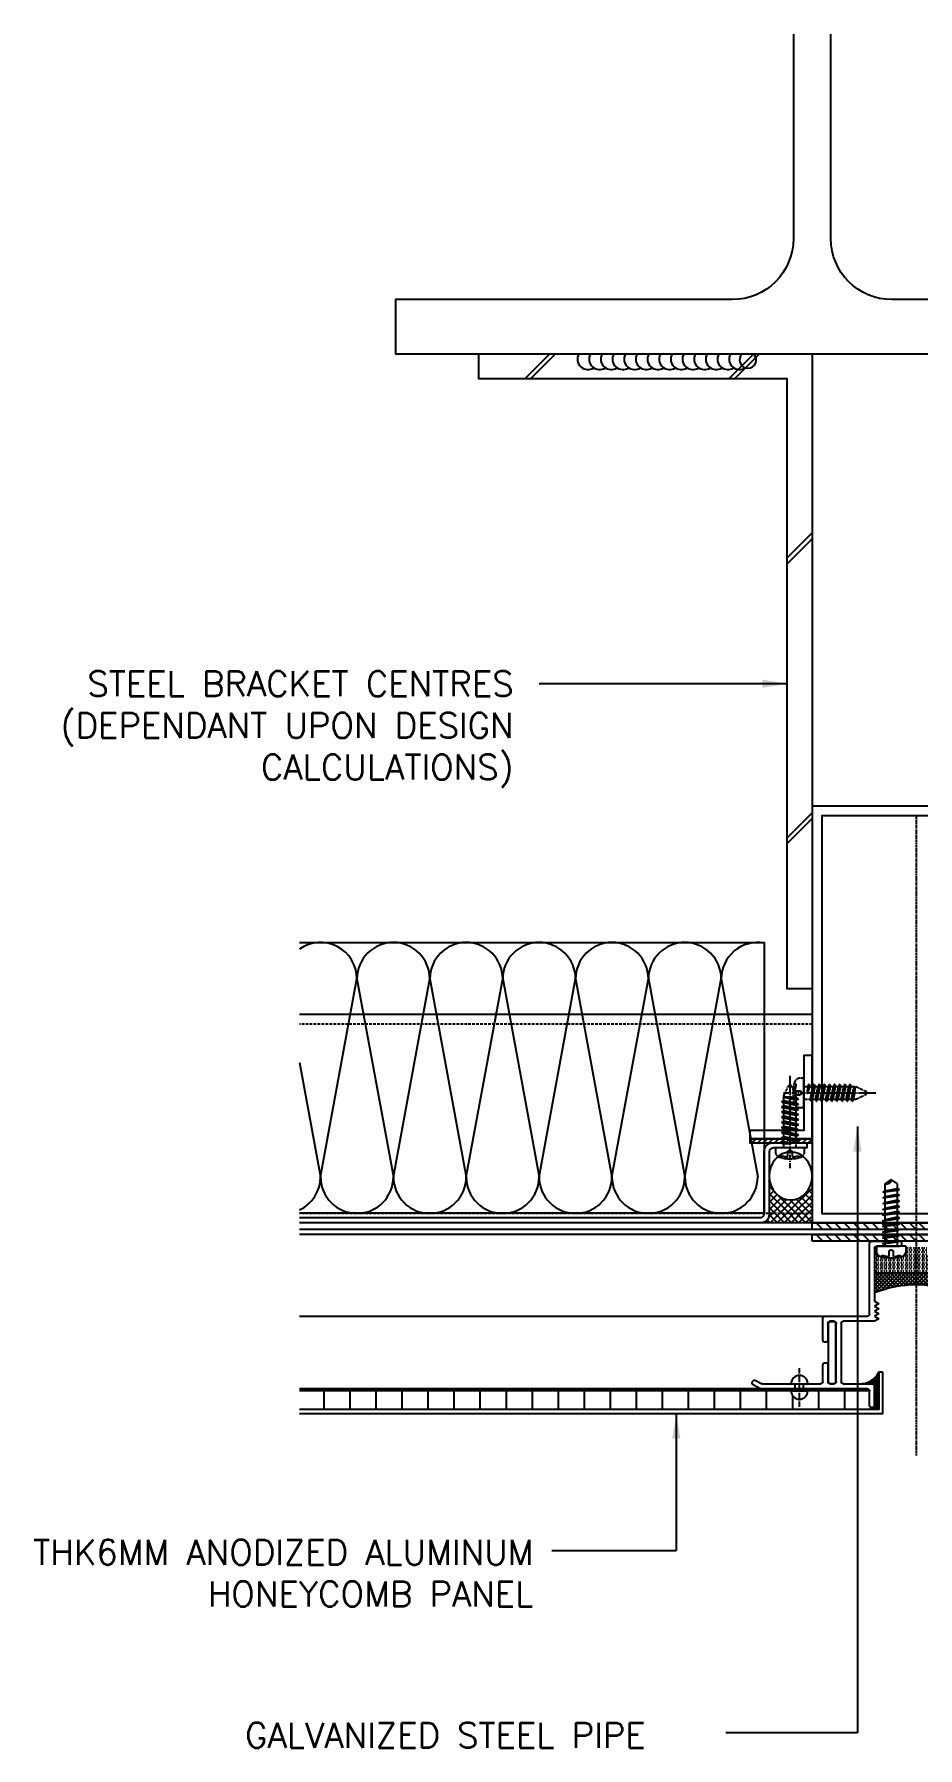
# Model space of a CAD drawing. Header units: millimetres. Extents: x 2352 to 12473, y 635 to 7997.
# Drawn here: x 4647 to 4859.1, y 1293.3 to 1704.5 of the extents above; entities that cross this region are included whole.
import ezdxf

# ---------------------------------------------------------------- set-up
doc = ezdxf.new("R2010")
doc.units = ezdxf.units.MM
for name, pattern in [('CENTER', [2, 1.25, -0.25, 0.25, -0.25]), ('CENTER2', [1.125, 0.75, -0.125, 0.125, -0.125]), ('HIDDEN', [9.524999999999999, 6.35, -3.175])]:
    doc.linetypes.add(name, pattern=pattern)
for name, color, linetype in [('1P', 9, 'CENTER'), ('5', 5, 'Continuous'), ('8', 8, 'Continuous'), ('BITS', 9, 'Continuous'), ('Bolt', 1, 'Continuous'), ('CEN1', 1, 'CENTER2'), ('Dims', 1, 'Continuous'), ('HAT', 5, 'Continuous'), ('INSU', 40, 'Continuous'), ('insulation', 1, 'Continuous'), ('M_STL-1', 2, 'Continuous'), ('PART', 7, 'Continuous'), ('PE', 9, 'Continuous'), ('steel', 4, 'Continuous'), ('STN', 7, 'Continuous'), ('TEXT', 4, 'Continuous'), ('WALL', 3, 'Continuous'), ('weld', 1, 'Continuous')]:
    doc.layers.add(name, color=color, linetype=linetype)
doc.styles.get("Standard").update_dxf_attribs({"font": 'arial.ttf'})
doc.styles.add('style1', font='simplex.shx')
doc.dimstyles.new('Telling', dxfattribs={"dimscale": 2, "dimtxt": 3, "dimasz": 3, "dimexe": 1, "dimexo": 3, "dimgap": 1, "dimtad": 1, "dimdec": 1, "dimrnd": 1, "dimdsep": 46, "dimtxsty": 'Standard', "dimcen": 3, "dimclrd": 1, "dimclre": 1, "dimclrt": 2, "dimadec": 0, "dimazin": 0, "dimtfac": 1, "dimtdec": 1, "dimtofl": 0, "dimtmove": 0, "dimatfit": 0, "dimfxl": 1, "dimtolj": 1, "dimtzin": 0, "dimlwe": -1, "dimarcsym": 0})

# ---------------------------------------------------------------- blocks, each defined once
blk = doc.blocks.new('al mold')
at = {"color": 4}
for p, q in [((-4.09999999995974, 37.41010205150217), (-4.100000000005821, 33.9000000000291)), ((-3.399999999935299, 37.91010205147899), (-3.599999999950351, 37.91010205150371)), ((-2.900000000008731, 32.70000000001746), (-2.899999999948099, 37.41010205150217)), ((-30.43756443470484, 33.33301270195449), (-32.01506350947628, 32.42224318649411)), ((-4.600000000005821, 33.4000000000291), (-30.18756443470484, 33.40000000006336)), ((-31.41506350944136, 31.38301270194957), (-30.11602540378517, 32.13301270194285)), ((-29.86602540378517, 32.20000000005172), (-15.80000000000291, 32.20000000001746)), ((-15.30000000000291, 31.70000000001746), (-15.30000000000291, 27.6930000000291)), ((-14.10000000003492, 27.6930000000291), (-14.10000000002037, 31.70000000001746)), ((-13.60000000000582, 32.20000000001746), (-12.60000000000582, 32.19999999998836)), ((-12.10000000002037, 31.69999999998836), (-12.10000000000582, 17.69999999998254)), ((-10.90000000000873, 17.70000000001164), (-10.89999999999418, 31.70000000001746)), ((-10.39999999999418, 32.20000000001746), (-3.400000000008731, 32.20000000001746)), ((-15.30000000000291, 21.713), (-15.30000000000291, 16.5)), ((-14.10000000000582, 17.69999999998254), (-14.10000000000582, 21.713)), ((-12.60000000000582, 17.19999999998254), (-13.60000000000582, 17.19999999998254)), ((-2.900000000008731, 17.20000000001164), (-10.40000000000873, 17.20000000001164)), ((-1.860769515449647, 16.60000000006403), (-2.900000000008731, 17.20000000001164)), ((-2.900000000008731, 16.00000000011642), (-1.860769515449647, 16.60000000006403)), ((-14.80000000000291, 16), (-4.600000000005821, 16)), ((-4.100000000005821, 15.5), (-4.100000000005821, -1.5)), ((-1.860769515435095, 15.4000000001688), (-2.900000000008731, 16.00000000011642)), ((-2.900000000008731, 14.80000000022119), (-1.860769515435095, 15.4000000001688)), ((-1.860769515449647, 14.20000000027358), (-2.900000000008731, 14.80000000022119)), ((-2.900000000023283, 13.60000000032596), (-1.860769515449647, 14.20000000027358)), ((-1.860769515464199, 13.00000000037835), (-2.900000000023283, 13.60000000032596)), ((-2.900000000023017, 12.40000000043929), (-1.860769515464199, 13.00000000037835)), ((-2.900000000008731, -0.2999999999883585), (-2.900000000023016, 12.40000000043929)), ((-3.600000000005821, -2), (3.100000000005821, -1.999999999984491)), ((3.100000000005821, -0.7999999999728498), (-2.400000000008731, -0.7999999999883585))]:
    blk.add_line(p, q, dxfattribs=at)
for centre, radius, start, end in [((-3.599999999950356, 37.41010205149432), 0.5000000000093863, 89.99999999999945, 179.9999999991003), ((-3.399999999935315, 37.41010205149177), 0.499999999987216, 1.1920210057681e-09, 89.99999999999818), ((-30.18756443470334, 32.90000000006484), 0.4999999999985221, 90.00000000017099, 120.0000000002952), ((-4.600000000004521, 33.9000000000278), 0.4999999999987006, 269.9999999998511, 1.490026257175901e-10), ((-31.76506350947568, 31.98923048461069), 0.499999999992674, 120.0000000005641, 221.5369590342037), ((-31.66506350944503, 31.81602540386355), 0.5000000000206761, 198.4630409680796, 299.9999999991176), ((-29.86602540378341, 31.7000000000522), 0.4999999999995173, 90.00000000020151, 120.0000000002646), ((-15.80000000000291, 31.70000000001746), 0.5, 0, 90), ((-13.60000000001835, 31.70000000001544), 0.5000000000020215, 89.9999999985641, 179.9999999997688), ((-12.60000000002075, 31.69999999998798), 0.5000000000003766, 4.315376591806435e-11, 89.99999999828913), ((-10.3999999999938, 31.70000000001708), 0.5000000000003801, 90.00000000004356, 179.9999999999568), ((-3.400000000008731, 32.70000000001746), 0.5, 270, 0), ((-14.79999999999523, 27.69300000002655), 0.5000000000076756, 179.9999999997073, 281.5369590290152), ((-14.60000000004933, 27.69300000003182), 0.500000000014406, 258.4630409702273, 359.9999999996886), ((-14.80000000001519, 21.71300000000086), 0.4999999999877215, 78.46304096648247, 180.0000000000985), ((-14.59999999999865, 21.71299999999758), 0.4999999999928271, 2.776497014770223e-10, 101.5369590345029), ((-14.80000000000291, 16.5), 0.5, 180, 270), ((-13.60000000000582, 17.69999999998254), 0.5, 180, 270), ((-12.60000000000544, 17.69999999998216), 0.4999999999996216, 269.9999999999566, 4.356087691735729e-11), ((-10.40000000000911, 17.70000000001126), 0.4999999999996199, 179.9999999999564, 270.0000000000433), ((-4.600000000005821, 15.5), 0.5, 0, 90), ((-3.600000000005821, -1.5), 0.5, 180, 270), ((-2.400000000008397, -0.2999999999880245), 0.500000000000334, 180.0000000000383, 269.9999999999617), ((3.100000000006552, -1.299999999974983), 0.5000000000021332, 348.4630409668031, 90.00000000008382), ((3.100000000006402, -1.499999999982236), 0.5000000000022559, 269.9999999999334, 11.53695903317965)]:
    blk.add_arc(centre, radius, start, end, dxfattribs=at)
blk = doc.blocks.new('A$C59F37337')
at = {"layer": '1P', "color": 1, "linetype": 'HIDDEN'}
blk.add_lwpolyline([(0.338621287521164, 0.9658895794630098), (0.5312915162230638, 1.19477642089555), (0.6198928884423367, 1.450536707102628), (0.6295817930677003, 1.7206970170148), (0.5855146189442166, 1.992783929620828), (0.5128477549169475, 2.254324023851268), (0.4367375899037143, 2.492843878665781), (0.3823405126913713, 2.695870073009473), (0.3748129121249804, 2.850929185842006), (0.432804375393971, 2.949783097435329), (0.5489372825559258, 3.001134893266908), (0.7093272118818277, 3.017922960170154), (0.900089741759075, 3.013085684949374), (1.107340450473203, 2.999561454423429), (1.317194916324297, 2.990288655396625), (1.515768717670653, 2.998205674702376), (1.689177432812357, 3.036250899115885), (1.825850710361919, 3.113411876350483), (1.92347448003602, 3.222872797551872), (1.982048741863764, 3.353867014731122), (2.001573495786943, 3.495627879884751), (1.982048741863764, 3.637388745038379), (1.92347448003602, 3.768382962203077), (1.825850710361919, 3.877843883389914), (1.689177432812357, 3.955004860624513), (1.515768717656101, 3.993050085052573), (1.317194916295193, 4.000967104343772), (1.107340450444099, 3.991694305302417), (0.9000897417299711, 3.97817007476192), (0.7093272118818277, 3.97333279954114), (0.5489372825413739, 3.990120866429834), (0.432804375393971, 4.041472662275964), (0.3748129121249804, 4.140326573854736), (0.3823405135062785, 4.295385687443968), (0.4367375967722182, 4.498411887040902), (0.5128477782000118, 4.736931756087188), (0.5855146741250792, 4.998471878009923), (0.6295819008682884, 5.270558836265309), (0.6198930747068516, 5.540719214294995), (0.5312918119907408, 5.796479595540632), (0.3386217290262721, 6.025366563429316)], dxfattribs=at)
at = {"layer": 'Bolt', "color": 1}
for p, q in [((2.866485618376828, 6.991258342262199), (1.603241132894254, 6.991258342262199)), ((2.866485618376828, 6.991258342145784), (2.866485618376828, 5.46192001490931)), ((2.866485618376828, 1.529335744889295), (2.866485618376828, 5.46192001490931)), ((2.874878151373196, 4.97548958459015), (17.88161741852127, 4.97548958464813)), ((3.464444549543259, 1.512687651825445), (4.128492074167298, 5.470175575035)), ((4.845133342161716, 1.512687651825445), (5.509180866785755, 5.470175575035)), ((6.225822134838381, 1.512687651825445), (6.88986965946242, 5.470175575035)), ((7.606510927515046, 1.512687651825445), (8.270558452080877, 5.470175575035)), ((8.987199720133503, 1.512687651825445), (9.651247244757542, 5.470175575035)), ((10.36788851281017, 1.512687651825445), (11.03193603743421, 5.470175575035)), ((11.73531724753411, 1.521381776699172), (12.39936477215815, 5.478869699908728)), ((13.10274598225806, 1.5300759015729), (13.7667935068821, 5.487563824782455)), ((14.470174716982, 1.538770026446628), (15.13422224160604, 5.496257949656183)), ((15.83760345170595, 1.547464151320355), (16.50165097632998, 5.504952074529911)), ((17.88161741852127, 4.97548958464813), (18.86648561837683, 3.495627879899075)), ((17.87886517818151, 2.007373642328275), (2.866485618435036, 2.00737364215388)), ((2.866485618376828, -2.582492697911221e-06), (2.866485618376828, 1.529335744743776)), ((18.86648561837683, 3.495627879899075), (17.87886517818151, 2.007373642328275)), ((2.866485618376828, -2.582347178758937e-06), (1.603241132894254, -2.582347178758937e-06))]:
    blk.add_line(p, q, dxfattribs=at)
at = {"layer": 'Bolt', "color": 1, "linetype": 'Continuous'}
blk.add_line((2.866485618435036, 1.739822318405686), (2.866485618435036, 5.251433441392919), dxfattribs=at)
at = {"layer": 'Bolt', "color": 1}
for points in [[(4.141528887870663, 5.482830296073416), (3.84474531563319, 4.979584393010782), (3.444732674768602, 2.011723938666591), (3.451184491590539, 1.521381776699172), (3.760871697413677, 2.011723938666591), (4.386697925823682, 4.979584393010782), (4.141528887870663, 5.476378425525809)], [(5.522217680547328, 5.482830296073416), (5.225434108251648, 4.979584393010782), (4.825421467387059, 2.011723938666591), (4.831873284208996, 1.521381776699172), (5.141560490032134, 2.011723938666591), (5.767386718500347, 4.979584393010782), (5.522217680547328, 5.476378425525809)], [(6.902906473165785, 5.482830296073416), (6.606122900928312, 4.979584393010782), (6.206110260063724, 2.011723938666591), (6.212562076827453, 1.521381776699172), (6.522249282650591, 2.011723938666591), (7.148075511118805, 4.979584393010782), (6.902906473165785, 5.476378425525809)], [(8.283595265784243, 5.482830296073416), (7.986811693604977, 4.979584393010782), (7.586799052740389, 2.011723938666591), (7.593250869504118, 1.521381776699172), (7.902938075327256, 2.011723938666591), (8.52876430379547, 4.979584393010782), (8.283595265784243, 5.476378425525809)], [(9.664284058460908, 5.482830296073416), (9.367500486223435, 4.979584393010782), (8.967487845417054, 2.011723938666591), (8.973939662180783, 1.521381776699172), (9.283626868003921, 2.011723938666591), (9.909453096413927, 4.979584393010782), (9.664284058460908, 5.476378425525809)], [(11.04497285113757, 5.482830296073416), (10.7481892789001, 4.979584393010782), (10.34817663803551, 2.011723938666591), (10.35462845485745, 1.521381776699172), (10.66431566068059, 2.011723938666591), (11.29014188909059, 4.979584393010782), (11.04497285113757, 5.476378425525809)], [(12.41240158586152, 5.491524420947144), (12.11561801362404, 4.98827851788451), (11.71560537275946, 2.020418063540319), (11.72205718958139, 1.5300759015729), (12.03174439540453, 2.020418063540319), (12.65757062381454, 4.98827851788451), (12.41240158586152, 5.485072550399536)], [(13.77983032058546, 5.500218545820871), (13.48304674834799, 4.996972642758237), (13.0830341074834, 2.029112188414047), (13.08948592430534, 1.538770026446628), (13.39917313012847, 2.029112188414047), (14.02499935853848, 4.996972642758237), (13.77983032058546, 5.493766675273264)], [(15.14725905530941, 5.508912670694599), (14.85047548307193, 5.005666767631965), (14.45046284220734, 2.037806313287774), (14.45691465902928, 1.547464151320355), (14.76660186485242, 2.037806313287774), (15.39242809326242, 5.005666767631965), (15.14725905530941, 5.502460800146991)], [(16.51468779003335, 5.517606795568327), (16.21790421779588, 5.014360892505692), (15.81789157693129, 2.046500438161502), (15.82434339375322, 1.556158276194083), (16.13403059957636, 2.046500438161502), (16.75985682798637, 5.014360892505692), (16.51468779003335, 5.511154925020719)]]:
    blk.add_lwpolyline(points, dxfattribs=at)
for centre, radius, start, end in [((9.613624817315213, 3.495627262126845), 9.61380586560537, 164.7437715706449, 195.256218429644), ((1.60324130146364, 5.680444000833859), 1.310814341272848, 90.00000736962083, 164.7437715702928), ((1.603241132894254, 1.310811979426262), 1.31081456174951, 195.2562184294334, 270), ((18.82668353201188, 2.454023469842468), 1.04236459704184, 87.81166195339638, 204.8997216168427)]:
    blk.add_arc(centre, radius, start, end, dxfattribs=at)
blk = doc.blocks.new('A$C1041300C')
at = {"layer": 'CEN1', "linetype": 'CENTER'}
blk.add_line((3.499998653744115, -7.232301868498325e-08), (3.499998653744115, 22.14709833574307), dxfattribs=at)
at = {"layer": 'CEN1'}
for p, q in [((1.999998653744115, 17.3769393296534), (3.12354821653571, 19.74987745612452)), ((1.999998653744115, 16.20282862207387), (1.999998653744115, 17.3769393296534)), ((1.999998653744115, 17.12083107503713), (3.535107884657918, 17.12083107503713)), ((4.999998653744115, 17.3769393296534), (3.876449090967071, 19.74987745612452)), ((4.999998653744115, 16.81551384876366), (4.999998653744115, 17.3769393296534)), ((1.999998653744115, 14.96989482287609), (1.999998653744115, 15.70366632682271)), ((1.999998653744115, 13.7369610236783), (1.999998653744115, 14.47073252762493)), ((1.999998653744115, 12.50402722448052), (1.999998653744115, 13.23779872842715)), ((4.999998653744115, 15.58128317828232), (4.999998653744115, 16.31635155352706)), ((4.999998653744115, 14.34834937908454), (4.999998653744115, 15.08212088303117)), ((4.999998653744115, 13.11541557988676), (4.999998653744115, 13.84918708383339)), ((4.999998653744115, 11.88248178068898), (4.999998653744115, 12.6162532846356)), ((1.999998653744115, 11.27109342528274), (1.999998653744115, 12.00486492922937)), ((1.999998653744115, 10.03815962608496), (1.999998653744115, 10.77193113003159)), ((1.999998653744115, 8.805225826887181), (1.999998653744115, 9.538997330833809)), ((1.999998653744115, 7.5722920276894), (1.999998653744115, 8.306063531636028)), ((4.999998653744115, 10.6495479814912), (4.999998653744115, 11.38331948543782)), ((4.999998653744115, 9.416614182293415), (4.999998653744115, 10.15038568624004)), ((4.999998653744115, 8.183680383095634), (4.999998653744115, 8.917451887042262)), ((6.999998653744115, 4.875604595887125), (-1.346255885437131e-06, 4.875604595887125)), ((-1.346255885437131e-06, 4.875604595887125), (-1.346255885437131e-06, 3.881604595881072)), ((1.999998653744115, 6.339358228491619), (1.999998653744115, 7.073129732438247)), ((1.999998653744115, 4.875604595887125), (1.999998653744115, 5.840195933240466)), ((4.999998653744115, 6.950746583897853), (4.999998653744115, 7.684518087844481)), ((4.999998653744115, 4.875604595887125), (4.999998653744115, 6.451584288661252)), ((6.999998653744115, 3.881604595881072), (6.999998653744115, 4.875604595887125))]:
    blk.add_line(p, q, dxfattribs=at)
at = {"layer": 'CEN1', "linetype": 'Continuous'}
for p, q in [((5.487659101054305, 16.5155086172017), (1.999998653744115, 17.12083107503713)), ((4.999998653744115, 16.31635155352706), (1.999998653744115, 16.93789699730405)), ((5.478206172352657, 16.62132789853786), (2.247834591486026, 17.12083107503713)), ((4.999998653744115, 16.81551384877821), (3.535107884657918, 17.12083107503713)), ((5.478206172352657, 16.62132789853786), (4.999998653744115, 16.81551384877821)), ((5.487660077691544, 16.5155086172017), (4.999998653744115, 16.31635155352706)), ((5.487659101054305, 15.28127794670581), (1.503524978994392, 15.93592182561406)), ((5.487659101054305, 14.04834414750803), (1.503524978994392, 14.70298802641628)), ((5.487659101054305, 12.8154103483248), (1.503524978994392, 13.4700542272185)), ((1.513310942988028, 16.00367155838467), (1.999998653744115, 16.20282862207387)), ((1.513310942988028, 14.77073775918689), (1.999998653744115, 14.96989482287609)), ((1.513310942988028, 13.53780395998911), (1.999998653744115, 13.7369610236783)), ((1.513310942988028, 12.30487016079132), (1.999998653744115, 12.50402722448052)), ((1.522763871689676, 15.89785227704851), (1.999998653744115, 15.70366632682271)), ((1.522763871689676, 14.66491847785073), (1.999998653744115, 14.47073252762493)), ((1.522763871689676, 13.43198467865295), (1.999998653744115, 13.23779872842715)), ((5.478206172352657, 15.38709722804197), (1.562346240432817, 16.03193561009539)), ((5.478206172352657, 14.15416342884419), (1.562346240432817, 14.79900181089761)), ((5.478206172352657, 12.9212296296464), (1.562346240432817, 13.56606801169983)), ((4.999998653744115, 15.58128317828232), (1.999998653744115, 16.20282862207387)), ((4.999998653744115, 15.08212088303117), (1.999998653744115, 15.70366632682271)), ((4.999998653744115, 14.34834937908454), (1.999998653744115, 14.96989482287609)), ((4.999998653744115, 13.84918708383339), (1.999998653744115, 14.47073252762493)), ((4.999998653744115, 13.11541557988676), (1.999998653744115, 13.7369610236783)), ((4.999998653744115, 12.6162532846356), (1.999998653744115, 13.23779872842715)), ((4.999998653744115, 11.88248178068898), (1.999998653744115, 12.50402722448052)), ((5.478206172352657, 15.38709722804197), (4.999998653744115, 15.58128317828232)), ((5.487660077691544, 15.28127794670581), (4.999998653744115, 15.08212088303117)), ((5.478206172352657, 14.15416342884419), (4.999998653744115, 14.34834937908454)), ((5.487660077691544, 14.04834414750803), (4.999998653744115, 13.84918708383339)), ((5.478206172352657, 12.9212296296464), (4.999998653744115, 13.11541557988676)), ((5.487660077691544, 12.8154103483248), (4.999998653744115, 12.6162532846356)), ((5.487659101054305, 11.58247654912702), (1.503524978994392, 12.23712042802072)), ((5.487659101054305, 10.34954274992924), (1.503524978994392, 11.00418662882294)), ((5.487659101054305, 9.116608950731461), (1.503524978994392, 9.771252829625155)), ((5.487659101054305, 7.88367515153368), (1.503524978994392, 8.538319030427374)), ((1.513310942988028, 11.07193636159354), (1.999998653744115, 11.27109342528274)), ((1.513310942988028, 9.839002562410315), (1.999998653744115, 10.03815962608496)), ((1.513310942988028, 8.606068763212534), (1.999998653744115, 8.805225826887181)), ((1.522763871689676, 12.19905087945517), (1.999998653744115, 12.00486492922937)), ((1.522763871689676, 10.96611708027194), (1.999998653744115, 10.77193113003159)), ((1.522763871689676, 9.733183281074162), (1.999998653744115, 9.538997330833809)), ((1.522763871689676, 8.50024948187638), (1.999998653744115, 8.306063531636028)), ((5.478206172352657, 11.68829583046318), (1.562346240432817, 12.33313421250205)), ((5.478206172352657, 10.45536203126539), (1.562346240432817, 11.10020041330426)), ((5.478206172352657, 9.222428232067614), (1.562346240432817, 9.867266614106484)), ((5.478206172352657, 7.989494432869833), (1.562346240432817, 8.634332814908703)), ((4.999998653744115, 11.38331948543782), (1.999998653744115, 12.00486492922937)), ((4.999998653744115, 10.6495479814912), (1.999998653744115, 11.27109342528274)), ((4.999998653744115, 10.15038568624004), (1.999998653744115, 10.77193113003159)), ((4.999998653744115, 9.416614182293415), (1.999998653744115, 10.03815962608496)), ((4.999998653744115, 8.917451887042262), (1.999998653744115, 9.538997330833809)), ((4.999998653744115, 8.183680383095634), (1.999998653744115, 8.805225826887181)), ((4.999998653744115, 7.684518087844481), (1.999998653744115, 8.306063531636028)), ((5.478206172352657, 11.68829583046318), (4.999998653744115, 11.88248178068898)), ((5.487660077691544, 11.58247654912702), (4.999998653744115, 11.38331948543782)), ((5.478206172352657, 10.45536203126539), (4.999998653744115, 10.6495479814912)), ((5.487660077691544, 10.34954274992924), (4.999998653744115, 10.15038568624004)), ((5.478206172352657, 9.222428232067614), (4.999998653744115, 9.416614182293415)), ((5.487660077691544, 9.116608950731461), (4.999998653744115, 8.917451887042262)), ((3.553274688922102, 5.737208916936652), (1.502551265817601, 6.072451432031812)), ((5.487659101054305, 6.650741352335899), (1.503524978994392, 7.305385231229593)), ((1.512337229811237, 6.140201164816972), (1.999998653744115, 6.339358228491619)), ((1.513310942988028, 7.373134964014753), (1.999998653744115, 7.5722920276894)), ((1.521790158498334, 6.034381883480819), (1.999998653744115, 5.840195933240466)), ((1.522763871689676, 7.2673156826786), (1.999998653744115, 7.073129732438247)), ((3.571277151422692, 5.839092326525133), (1.561372527241474, 6.168465216513141)), ((5.478206172352657, 6.756560633672052), (1.562346240432817, 7.401399015710922)), ((4.999998653744115, 6.950746583897853), (1.999998653744115, 7.5722920276894)), ((4.999998653744115, 6.451584288661252), (1.999998653744115, 7.073129732438247)), ((3.571277151422692, 5.839092326525133), (1.999998653744115, 6.339358228491619)), ((3.553274688922102, 5.737208916936652), (1.999998653744115, 5.840195933240466)), ((5.478206172352657, 7.989494432869833), (4.999998653744115, 8.183680383095634)), ((5.487660077691544, 7.88367515153368), (4.999998653744115, 7.684518087844481)), ((5.478206172352657, 6.756560633672052), (4.999998653744115, 6.950746583897853)), ((5.487660077691544, 6.650741352335899), (4.999998653744115, 6.451584288661252))]:
    blk.add_line(p, q, dxfattribs=at)
at = {"layer": 'CEN1'}
blk.add_lwpolyline([(0.9512557543348521, 2.629158046038356), (1.176022271232796, 2.82882168739161), (1.430105659470428, 2.925517006457085), (1.700517437202507, 2.94393250689609), (1.974269122598344, 2.90875669234083), (2.238372233827249, 2.844678066452616), (2.479838289014879, 2.776385132863652), (2.685678806359647, 2.728566395235248), (2.842905304001761, 2.725910357214161), (2.942897901360993, 2.786734601890203), (2.99451112296083, 2.903873030256364), (3.010968094560667, 3.063788622748689), (3.005491941934451, 3.252944359803223), (2.991305790841579, 3.457803221856011), (2.981632767055999, 3.664828189343098), (2.989695996351657, 3.860482242715079), (3.028718604487949, 4.031228362408001), (3.107878925264231, 4.165785698758555), (3.220176124508725, 4.261898081880645), (3.354564576045959, 4.319565511745168), (3.499998653744115, 4.338787988381227), (3.645432731456822, 4.319565511745168), (3.779821182994056, 4.261898081880645), (3.89211838223855, 4.165785698758555), (3.971278703014832, 4.031228362408001), (4.010301311151125, 3.860482242715079), (4.018364540446782, 3.664828189343098), (4.008691516661202, 3.457803221856011), (3.99450536556833, 3.252944359803223), (3.989029212942114, 3.063788622748689), (4.005486184541951, 2.903873030256364), (4.057099406141788, 2.786734601890203), (4.15709200350102, 2.725910357214161), (4.314318501448724, 2.728566395584494), (4.520159020932624, 2.776385135643068), (4.761625081970124, 2.844678075838601), (5.025728204549523, 2.908756714576157), (5.299479908673675, 2.943932550333557), (5.569891714345431, 2.925517081515864), (5.823975141582196, 2.828821806586348), (6.048741710357717, 2.629158223979175)], dxfattribs=at)
at = {"layer": 'CEN1', "linetype": 'Continuous'}
for centre, radius, start, end in [((3.499998653744115, 19.48468763688288), 0.4604786335005783, 35.16271065099291, 144.8372893490071), ((5.407449355436256, 16.56167453716625), 0.09254929831818978, 330.0753500000829, 40.13387999998038), ((1.593521665257867, 15.95750563842012), 0.092548723075396, 150.0753500000829, 220.1338790000141), ((1.593521665257867, 14.72457183922234), 0.092548723075396, 150.0753500000829, 220.1338790000141), ((1.593521665257867, 13.49163804002455), 0.092548723075396, 150.0753500000829, 220.1338790000141), ((5.407449355436256, 15.32744386668492), 0.09254929831818978, 330.0753500000829, 40.13387999998038), ((5.407449355436256, 14.09451006748714), 0.09254929831818978, 330.0753500000829, 40.13387999998038), ((5.407449355436256, 12.86157626828935), 0.09254929831818978, 330.0753500000829, 40.13387999998038), ((1.593521665257867, 12.25870424082677), 0.092548723075396, 150.0753500000829, 220.1338790000141), ((1.593521665257867, 11.02577044162899), 0.092548723075396, 150.0753500000829, 220.1338790000141), ((1.593521665257867, 9.792836642431212), 0.092548723075396, 150.0753500000829, 220.1338790000141), ((1.593521665257867, 8.55990284323343), 0.092548723075396, 150.0753500000829, 220.1338790000141), ((5.407449355436256, 11.62864246909157), 0.09254929831818978, 330.0753500000829, 40.13387999998038), ((5.407449355436256, 10.39570866989379), 0.09254929831818978, 330.0753500000829, 40.13387999998038), ((5.407449355436256, 9.162774870696012), 0.09254929831818978, 330.0753500000829, 40.13387999998038), ((1.592547952066525, 6.094035244837869), 0.09254929831818978, 150.0753500000829, 220.1338790000141), ((1.593521665257867, 7.32696904403565), 0.092548723075396, 150.0753500000829, 220.1338790000141), ((3.532022934770794, 5.793502625994734), 0.060163949408453, 290.6850699997776, 49.27288000020389), ((5.407449355436256, 7.929841071498231), 0.09254929831818978, 330.0753500000829, 40.13387999998038), ((5.407449355436256, 6.69690727230045), 0.09254929831818978, 330.0753500000829, 40.13387999998038)]:
    blk.add_arc(centre, radius, start, end, dxfattribs=at)
at = {"layer": 'CEN1'}
for centre, radius, start, end in [((1.300824739213567, 3.88213462618296), 1.300826193443084, 180.0233455472083, 254.4113847707092), ((3.499998417843017, 11.6392371722759), 9.363632576391865, 254.2050207283972, 285.7949832713291), ((5.699172664317302, 3.882134687373764), 1.300826097444183, 285.588619205721, 359.9766517547331)]:
    blk.add_arc(centre, radius, start, end, dxfattribs=at)
blk = doc.blocks.new('111')
at = {"color": 8, "linetype": 'HIDDEN'}
blk.add_line((1764.312698567124, -990.8855611533224), (1764.312698567124, -1003.670441484002), dxfattribs=at)
at = {"layer": 'WALL', "lineweight": 30, "ltscale": 6, "rotation": 180}
blk.add_blockref('A$C1041300C', (1767.812697220794, -981.5099565575401), dxfattribs=at)

msp = doc.modelspace()

# ---------------------------------------------------------------- hatches: boundary and pattern name
at = {"linetype": 'Continuous'}
h = msp.add_hatch(dxfattribs=at)
h.set_pattern_fill('ANSI31', color=1, scale=0.3, angle=89.99999999999987, style=0)
h.set_pattern_definition([(45.00000000000009, (1681.097823368429, 8407.030807213116), (0.6735192090801876, -0.6735192090801853), [])])
h.paths.add_polyline_path([(4833.777587647593, 1438.475983631521), (4833.777587647593, 1439.47598363478), (4818.777587647593, 1439.477963725294), (4818.777587647593, 1438.4779637225)])
h = msp.add_hatch(dxfattribs=at)
h.set_pattern_fill('ANSI31', color=1, scale=0.5, angle=-2.544443745170813e-14, style=0)
h.set_pattern_definition([(135, (17496.49945894982, -782.756992940529), (1.122532015133644, 1.122532015133644), [])])
h.paths.add_polyline_path([(4833.809601093686, 1417.676155609821), (4833.809601093686, 1419.276155609827), (4883.77758765062, 1419.276155609812), (4883.77758765062, 1417.676155591194)])
h = msp.add_hatch(dxfattribs=at)
h.set_pattern_fill('ANSI31', color=1, scale=0.5, angle=-2.544443745170813e-14, style=0)
h.set_pattern_definition([(135, (17496.49945894982, -785.5569929591438), (1.122532015133644, 1.122532015133644), [])])
h.paths.add_polyline_path([(4833.809601093686, 1414.876155591206), (4833.809601093686, 1416.476155591212), (4883.77758765062, 1416.476155591197), (4883.77758765062, 1414.87615557258)])
h = msp.add_hatch()
h.set_pattern_fill('MUDST', color=9, scale=2)
h.set_pattern_definition([(0, (-2931792.831367144, 591738.3088391443), (1, 0.5), [0.5, -0.5, 0, -0.5, 0, -0.5])])
edge = h.paths.add_edge_path()
edge.add_arc((4868.297587650948, 1413.120773322132), 0.5, 0, 90)
edge.add_line((4868.297587650948, 1413.620773322132), (4868.297587648754, 1413.541003243461))
edge.add_line((4868.297587648754, 1413.541003243461), (4868.297587648754, 1412.54806342807))
edge.add_arc((4866.978573992385, 1412.425093751526), 1.324733394700508, -74.5402887624806, 5.3262046995221795, ccw=False)
edge.add_arc((4864.801956568694, 1420.423294776878), 9.61380586503861, 254.74378156880658, 285.25622842980977, ccw=False)
edge.add_arc((4862.638941322331, 1412.442620767841), 1.34527850357386, 172.1321397672501, 254.180980656934, ccw=False)
edge.add_line((4861.306326724144, 1412.626774466896), (4861.306326724144, 1413.620773322132))
edge.add_line((4861.306326724144, 1413.620773322132), (4858.777587650464, 1413.620773322132))
edge.add_line((4858.777587650464, 1413.620773322132), (4858.777587649057, 1407.267551718462))
edge.add_line((4858.777587649057, 1407.267551718462), (4868.797587650948, 1407.267551718462))
edge.add_line((4868.797587650948, 1407.267551718462), (4868.797587650948, 1413.120773322132))
edge = h.paths.add_edge_path()
edge.add_line((4858.777587650464, 1413.620773322132), (4856.248848573093, 1413.620773322132))
edge.add_line((4856.248848573093, 1413.620773322132), (4856.248848573093, 1412.627833382293))
edge.add_arc((4854.916030351236, 1412.44288616934), 1.345589047254665, -74.17569845243412, 7.9001434610050865, ccw=False)
edge.add_arc((4852.753217493033, 1420.423294776413), 9.61380586503861, 254.74378156880658, 285.25622842980977, ccw=False)
edge.add_arc((4850.590570125607, 1412.442860960104), 1.345609914203037, 172.144463369613, 254.16869766607988, ccw=False)
edge.add_line((4849.257587648483, 1412.626773322067), (4849.257587650911, 1413.620773322132))
edge.add_arc((4849.257587650911, 1413.120773322132), 0.5, 90, 180)
edge.add_line((4848.757587650911, 1413.120773322132), (4848.757587648165, 1407.267551718462))
edge.add_line((4848.757587648165, 1407.267551718462), (4858.777587649057, 1407.267551718462))
edge.add_line((4858.777587649057, 1407.267551718462), (4858.777587650464, 1413.620773322132))
h = msp.add_hatch()
h.set_pattern_fill('ANSI37', color=9, scale=5)
h.set_pattern_definition([(45, (-2931792.831367144, 591738.8088391443), (-0.4419417382415922, 0.4419417382415922), []), (135, (-2931792.831367144, 591738.8088391443), (-0.4419417382415922, -0.4419417382415922), [])])
h.paths.add_polyline_path([(4868.797587650948, 1407.267551718462), (4858.777587650464, 1407.267551718462), (4858.777587650464, 1404.416289215741, -0.09592227088804034), (4868.797587650948, 1402.476155578225)])
h.paths.add_polyline_path([(4858.777587650464, 1407.267551718462), (4848.757587650911, 1407.267551718462), (4848.757587650911, 1402.476155578574, -0.09592227088226533), (4858.777587650464, 1404.416289215741)])
at = {"layer": '8', "linetype": 'Continuous'}
h = msp.add_hatch(dxfattribs=at)
h.set_pattern_fill('_USER', color=256, scale=1.2, angle=225, style=0, double=1, pattern_type=0)
h.set_pattern_definition([(315, (8312.86467373166, -5570.856187864949), (-0.8485281374238568, -0.8485281374238571), []), (225.0000000000001, (8312.86467373166, -5570.856187864949), (-0.8485281374238572, 0.8485281374238568), [])])
edge = h.paths.add_edge_path()
edge.add_ellipse((4828.564206117342, 1430.031158939673), major_axis=(-3.636901274422179, -3.636901274422178), ratio=0.9999999999958953, start_angle=307.8328772171501, end_angle=501.9231609299089)
edge.add_line((4833.67005946608, 1429.97958402634), (4833.67005946608, 1423.458761591188))
edge.add_arc((4838.170059466778, 1423.458761590387), 4.500000000852651, 179.9999999898906, 196.7914471044692)
edge.add_line((4833.861927620179, 1422.158761590908), (4823.455987655601, 1422.159184023491))
edge.add_line((4823.455987655601, 1422.159184023491), (4823.461038840745, 1430.672864094988))
edge = h.paths.add_edge_path()
edge.add_arc((4830.020775552883, 1286.483577479623), 133.0490276276789, 448.43367953655, 453.5524337341618)
edge.add_arc((4821.460233758946, 1421.182466972779), 1.931630551329373, 279.4324547641147, 316.8648745473781)
edge.add_line((4822.869828125273, 1419.861770069896), (4823.360919667684, 1420.528588641915))
edge.add_line((4823.360919667684, 1420.528588641915), (4823.480536341711, 1421.275983632266))
edge.add_line((4823.480536341711, 1421.275983632266), (4823.455987655601, 1422.159184023491))
edge.add_line((4823.455987655601, 1422.159184023491), (4833.657543569847, 1422.158761590908))
edge.add_line((4833.657543569847, 1422.158761590908), (4833.657543569847, 1419.482892030719))
at = {"layer": 'HAT'}
h = msp.add_hatch(dxfattribs=at)
h.set_pattern_fill('LINE', color=1, scale=50, angle=270, style=0)
h.set_pattern_definition([(270, (-2004327.146892647, 83630.48781814294), (6.25, -1.148106374200644e-15), [])])
h.paths.add_polyline_path([(4828.714574947066, 1378.976155578435), (4710.690903967989, 1378.976155578232), (4710.690903967989, 1374.476155578377), (4848.157587647947, 1374.476155578464, -0.6834645322236633), (4848.15758764818, 1374.966053526412), (4848.05758764832, 1374.966053526397, -0.4142135623603087), (4847.55758764832, 1375.466053526397), (4847.557587648087, 1378.976155578464), (4832.714574947066, 1378.976155578435, -1)])
at = {"layer": 'PE'}
h = msp.add_hatch(dxfattribs=at)
h.set_pattern_fill('ANSI37', color=251, scale=2, angle=180)
h.set_pattern_definition([(225, (30110.75959271569, 38656.40789908388), (0.1767766952966368, -0.1767766952966369), []), (314.9999999999999, (30110.75959271569, 38656.40789908388), (0.1767766952966369, 0.1767766952966368), [])])
h.paths.add_polyline_path([(4849.77758764899, 1374.476155577999), (4848.157587649112, 1374.476155577999, -0.6834645350742955), (4848.157587648879, 1374.966053526688), (4848.257587649205, 1374.966053526688, 0.4142135623340931), (4848.757587648972, 1375.466053526688), (4848.757587648972, 1380.176155578185, 0.4142135623694755), (4848.257587648972, 1380.676155578185), (4845.751524551582, 1380.676155578185, 0.2665383191581536), (4849.77758764899, 1383.476155578464)])

# ---------------------------------------------------------------- linework, layer by layer
at = {"color": 1, "linetype": 'CENTER', "ltscale": 0.1}
msp.add_line((4858.777587649223, 1516.76678513673), (4858.77758764899, 1363.476155578464), dxfattribs=at)
at = {"color": 4, "linetype": 'ByBlock'}
for p, q in [((4833.77758765062, 1469.276155609346), (4710.690903969153, 1469.27615560923)), ((5004.332006709694, 1419.276155609783), (4710.690903969153, 1419.276155609856)), ((4710.690903967989, 1396.876155577818), (4847.057587648087, 1396.876155577906))]:
    msp.add_line(p, q, dxfattribs=at)
at = {"color": 1, "linetype": 'HIDDEN', "ltscale": 0.1}
for p, q in [((4833.77758765062, 1466.976155609678), (4710.690903969153, 1466.97615560962)), ((4833.77758765062, 1421.576155610062), (4710.690903969153, 1421.576155609844))]:
    msp.add_line(p, q, dxfattribs=at)
at = {"color": 9}
msp.add_line((4848.757587650911, 1407.267551718462), (4868.797587650948, 1407.267551718462), dxfattribs=at)
at = {"color": 3, "linetype": 'ByBlock'}
for points in [[(4883.77758765062, 1419.276155609783), (4883.777587650853, 1519.276155609783), (4833.777587650853, 1519.276155610249), (4833.77758765062, 1419.276155610249)], [(4881.477587650574, 1421.576155610062), (4881.477587650807, 1516.976155609969), (4836.0775876509, 1516.976155609969), (4836.077587650667, 1421.576155610062)]]:
    msp.add_lwpolyline(points, close=True, dxfattribs=at)
msp.add_lwpolyline([(4818.777587647593, 1439.477963725294), (4833.777587647593, 1439.477963725294), (4833.777587647593, 1459.477963725294), (4831.777587647593, 1459.477963725294), (4831.777587647593, 1441.477963725294), (4818.777587647593, 1441.477963725294)], close=True)
at = {"color": 2, "linetype": 'Continuous'}
for points in [[(4833.777587647593, 1438.475983631521), (4833.777587647593, 1439.47598363478), (4818.777587647593, 1439.477963725294), (4818.777587647593, 1438.4779637225)], [(4833.809601093686, 1417.676155609821), (4833.809601093686, 1419.276155609827), (4883.77758765062, 1419.276155609812), (4883.77758765062, 1417.676155591194)], [(4833.809601093686, 1414.876155591206), (4833.809601093686, 1416.476155591212), (4883.77758765062, 1416.476155591197), (4883.77758765062, 1414.87615557258)]]:
    msp.add_lwpolyline(points, close=True, dxfattribs=at)
at = {"color": 5}
msp.add_arc((4858.777587650464, 1377.571613022774), 26.8446761929564, 68.08328986914628, 111.9167101283379, dxfattribs=at)
at = {"layer": '5', "linetype": 'ByBlock'}
msp.add_line((4821.517232049999, 1420.475215374536, -5.964961060557646e-09), (4710.690903967989, 1420.475215374536, -5.964961060557646e-09), dxfattribs=at)
at = {"layer": '5', "linetype": 'ByBlock', "elevation": -5.964961060557646e-09}
msp.add_lwpolyline([(4821.517232049999, 1420.475215374536, 0.3067575731138748), (4822.255614562935, 1421.475983631986), (4822.261951052627, 1436.475983631521, -0.414213562373095), (4824.261951052627, 1438.475983631521), (4832.461951052814, 1438.475983631521), (4832.461951052814, 1437.2759836318), (4824.461951052814, 1437.2759836318, 0.414213562373095), (4823.461951052814, 1436.2759836318), (4823.455614562889, 1421.275983632266, -0.414213562373095), (4821.455614562889, 1419.275983632266), (4821.255614562935, 1419.275983632266)], format="xyb", dxfattribs=at)
at = {"layer": '8', "linetype": 'Continuous', "extrusion": (0, 0, -1)}
msp.add_ellipse((4828.619769350204, 1430.533822928875, -2.982480528699954e-09), major_axis=(1.758018069076567e-15, -5.742160702917317), ratio=0.8986588464251173, dxfattribs=at)
at = {"layer": 'BITS', "color": 1, "linetype": 'CENTER'}
msp.add_line((4830.714574947066, 1375.17755258859), (4830.714574947066, 1384.612036863648), dxfattribs=at)
at = {"layer": 'BITS'}
msp.add_line((4828.714574947066, 1380.676155578185), (4832.714574947066, 1380.676155578185), dxfattribs=at)
at = {"layer": 'BITS', "color": 1}
for p, q in [((4828.714574947066, 1378.976155578464), (4832.714574947066, 1378.976155578464)), ((4829.714574947066, 1378.976155578464), (4829.714574947066, 1380.676155578185)), ((4831.714574947066, 1378.976155578464), (4831.714574947066, 1380.676155578185))]:
    msp.add_line(p, q, dxfattribs=at)
at = {"layer": 'BITS'}
msp.add_arc((4830.714574947066, 1380.676155578185), 1.999999999999972, 0, 180, dxfattribs=at)
at = {"layer": 'BITS', "color": 1}
msp.add_arc((4830.714574947066, 1378.976155578464), 1.999999999999972, 180, 0, dxfattribs=at)
at = {"layer": 'INSU', "color": 40}
msp.add_lwpolyline([(4850.750597725433, 1419.276155610089, -4.282494774172179e-06), (4850.750426425642, 1419.276155610089, -4.282494774172179e-06)], format="xyb", dxfattribs=at)
at = {"layer": 'insulation'}
for p, q in [((4715.743229347558, 1430.322832898426, -5.964961060557646e-09), (4724.489383193708, 1477.830525206125, -5.964961060557646e-09)), ((4724.489383193708, 1477.830525206125, -5.964961060557646e-09), (4733.235537039858, 1430.322832898426, -5.964961060557646e-09)), ((4733.235537039858, 1430.322832898426, -5.964961060557646e-09), (4741.981690886008, 1477.830525206125, -5.964961060557646e-09)), ((4741.981690886008, 1477.830525206125, -5.964961060557646e-09), (4750.727844732159, 1430.322832898426, -5.964961060557646e-09)), ((4750.727844732159, 1430.322832898426, -5.964961060557646e-09), (4759.473998578309, 1477.830525206125, -5.964961060557646e-09)), ((4759.473998578309, 1477.830525206125, -5.964961060557646e-09), (4768.220152424459, 1430.322832898426, -5.964961060557646e-09)), ((4768.220152424459, 1430.322832898426, -5.964961060557646e-09), (4776.966306270609, 1477.830525206125, -5.964961060557646e-09)), ((4776.966306270609, 1477.830525206125, -5.964961060557646e-09), (4785.71246011676, 1430.322832898426, -5.964961060557646e-09)), ((4776.966306270609, 1477.830525206125, -5.964961060557646e-09), (4785.71246011676, 1430.322832898426, -5.964961060557646e-09)), ((4785.71246011676, 1430.322832898426, -5.964961060557646e-09), (4794.45861396291, 1477.830525206125, -5.964961060557646e-09)), ((4794.45861396291, 1477.830525206125, -5.964961060557646e-09), (4803.20476780906, 1430.322832898426, -5.964961060557646e-09)), ((4803.20476780906, 1430.322832898426, -5.964961060557646e-09), (4811.950921655211, 1477.830525206125, -5.964961060557646e-09)), ((4811.950921655211, 1477.830525206125, -5.964961060557646e-09), (4820.697075501361, 1430.322832898426, -5.964961060557646e-09)), ((4811.950921655211, 1477.830525206591, -5.964961060557646e-09), (4820.697075501361, 1430.322832898426, -5.964961060557646e-09)), ((4710.690903967756, 1457.766246747517, -5.964961060557646e-09), (4715.743229347558, 1430.322832898426, -5.964961060557646e-09))]:
    msp.add_line(p, q, dxfattribs=at)
at = {"layer": 'insulation', "elevation": -5.964961060557646e-09}
msp.add_lwpolyline([(4710.690903967756, 1486.576679052043), (4822.255657334157, 1486.576679052043), (4822.255657101094, 1421.57668170004), (4710.690903967756, 1421.590110069737)], dxfattribs=at)
at = {"layer": 'insulation'}
for centre, start, end in [((4715.743229347558, 1477.830525206125, -5.964961060557646e-09), 0, 125.2863050061632), ((4733.235537039858, 1477.830525206125, -5.964961060557646e-09), 0, 180), ((4750.727844732159, 1477.830525206125, -5.964961060557646e-09), 0, 180), ((4768.220152424459, 1477.830525206125, -5.964961060557646e-09), 0, 180), ((4785.71246011676, 1477.830525206125, -5.964961060557646e-09), 0, 180), ((4803.20476780906, 1477.830525206053, -5.964961060557646e-09), 0, 180), ((4820.697075501361, 1477.830525206591, -5.964961060557646e-09), 79.73495296995672, 180), ((4706.997075501407, 1430.322832898426, -5.964961060557646e-09), 294.9822497827889, 0), ((4724.489383193708, 1430.322832898426, -5.964961060557646e-09), 180, 0), ((4741.981690886008, 1430.322832898426, -5.964961060557646e-09), 180, 0), ((4759.473998578309, 1430.322832898426, -5.964961060557646e-09), 180, 0), ((4776.966306270609, 1430.322832898426, -5.964961060557646e-09), 180, 0), ((4776.966306270609, 1430.322832898426, -5.964961060557646e-09), 180, 0), ((4794.45861396291, 1430.322832898426, -5.964961060557646e-09), 180, 0), ((4811.950921655211, 1430.322832898426, -5.964961060557646e-09), 180, 0)]:
    msp.add_arc(centre, 8.746153846153902, start, end, dxfattribs=at)
at = {"layer": 'M_STL-1'}
msp.add_lwpolyline([(4829.27758765062, 1704.52259490994), (4829.27758765062, 1655.507287580898, -0.414213562373095), (4814.610920983643, 1640.840620914387), (4733.77758765062, 1640.840620914387), (4733.77758765062, 1627.840620914852), (4933.77758765062, 1627.840620914387), (4933.77758765062, 1640.840620914387), (4852.944254317597, 1640.840620914387, -0.414213562373095), (4838.27758765062, 1655.507287580898), (4838.27758765062, 1704.52259490994)], format="xyb", dxfattribs=at)
at = {"layer": 'PART', "color": 11}
for p, q in [((5004.332006709927, 1417.676155591194), (4710.69090396892, 1417.676155591194)), ((5004.332006709927, 1416.476155591183), (4710.69090396892, 1416.476155591197))]:
    msp.add_line(p, q, dxfattribs=at)
at = {"layer": 'PE'}
for p, q in [((4850.77758764899, 1383.476155578464), (4849.77758764899, 1383.476155578464)), ((4850.77758764899, 1373.476155578464), (4850.77758764899, 1383.476155578464)), ((4850.77758764899, 1373.476155578464), (4710.690903967756, 1373.476155578232))]:
    msp.add_line(p, q, dxfattribs=at)
at = {"layer": 'PE', "color": 9}
for p, q in [((4849.77758764899, 1374.476155578464), (4849.77758764899, 1383.476155578464)), ((4844.77758764899, 1379.476155578464), (4710.690903967989, 1379.476155578246))]:
    msp.add_line(p, q, dxfattribs=at)
at = {"layer": 'PE', "color": 1}
for p, q in [((4847.55758764832, 1378.976155578464), (4710.690903967756, 1378.976155578232)), ((4849.77758764899, 1374.476155578464), (4710.690903967756, 1374.476155578377))]:
    msp.add_line(p, q, dxfattribs=at)
at = {"layer": 'PE', "color": 251}
msp.add_lwpolyline([(4849.77758764899, 1374.476155577999), (4848.157587649112, 1374.476155577999, -0.683464535074295), (4848.157587648879, 1374.966053526688), (4848.257587649205, 1374.966053526688, 0.4142135623449749), (4848.757587648972, 1375.466053526688), (4848.757587648972, 1380.176155578185, 0.4142135623694754), (4848.257587648972, 1380.676155578185), (4845.751524551582, 1380.676155578185, 0.2665383191581533), (4849.77758764899, 1383.476155578464)], format="xyb", close=True, dxfattribs=at)
at = {"layer": 'steel', "color": 4}
msp.add_lwpolyline([(4837.65758764818, 1381.176155578185, 0.4142135623535348), (4838.05758764832, 1380.776155578278), (4839.05758764832, 1380.776155578278, 0.4142135623738967), (4839.457587648227, 1381.176155578185), (4839.457587648227, 1385.183155577935), (4839.457587648227, 1393.665190465588), (4839.457587648227, 1395.176155578185, 0.4142135623645707), (4839.05758764832, 1395.576155578092), (4838.05758764832, 1395.576155578092, 0.4142135623649505), (4837.65758764818, 1395.176155578185)], format="xyb", close=True, dxfattribs=at)
at = {"layer": 'STN'}
for p, q in [((4764.775303531715, 1621.840620913688), (4770.775303533577, 1627.84062091462)), ((4766.189517095961, 1621.840620913688), (4772.189517095961, 1627.84062091462)), ((4813.757855652177, 1621.840620913688), (4819.757855653108, 1627.84062091462)), ((4815.172069214561, 1621.840620913688), (4821.172069215492, 1627.84062091462)), ((4827.777587648758, 1578.883526834819), (4833.77758765062, 1584.883526835751)), ((4827.777587648758, 1577.469313272202), (4833.77758765062, 1583.469313273134)), ((4827.777587648758, 1511.723901908103, -6.894212521589721e-07), (4833.77758765062, 1517.723901909034, -6.894212521589721e-07)), ((4827.777587648758, 1510.309688345718, -6.894212521589721e-07), (4833.77758765062, 1516.30968834665, -6.894212521589721e-07))]:
    msp.add_line(p, q, dxfattribs=at)
msp.add_lwpolyline([(4753.777587638513, 1627.84062091462), (4833.77758765062, 1627.84062091462), (4833.77758765062, 1600.540620910615), (4833.77758765062, 1475.476155609809), (4827.777587648758, 1475.476155609809), (4827.777587648758, 1621.840620913688), (4753.777587638513, 1621.840620913688)], close=True, dxfattribs=at)
at = {"layer": 'weld', "linetype": 'Continuous'}
for centre, radius, start, end in [((4779.957855653061, 1626.58919234309), 2.531022218273403, 150.3674317679312, 303.5824362408332), ((4782.757855652875, 1626.58919234309), 2.531022218271888, 150.3674317679312, 303.5824362408332), ((4785.557855653155, 1626.58919234309), 2.531022218273403, 150.3674317679312, 303.5824362408332), ((4788.357855652968, 1626.58919234309), 2.531022218271888, 150.3674317679312, 303.5824362408332), ((4791.157855653248, 1626.58919234309), 2.531022218271888, 150.3674317679312, 303.5824362408332), ((4793.957855653061, 1626.58919234309), 2.531022218273403, 150.3674317679312, 303.5824362408332), ((4796.757855652875, 1626.58919234309), 2.531022218271888, 150.3674317679312, 303.5824362408332), ((4799.557855653155, 1626.58919234309), 2.531022218273403, 150.3674317679312, 303.5824362408332), ((4802.357855652968, 1626.58919234309), 2.531022218273403, 150.3674317679312, 303.5824362408332), ((4805.157855653248, 1626.58919234309), 2.531022218271888, 150.3674317679312, 303.5824362408332), ((4807.957855653061, 1626.58919234309), 2.531022218273403, 150.3674317679312, 303.5824362408332), ((4810.757855652875, 1626.58919234309), 2.531022218273278, 150.3674317679312, 303.5824362408332), ((4813.557855653155, 1626.58919234309), 2.531022218271763, 150.3674317679312, 303.5824362408332), ((4816.357855652968, 1626.58919234309), 2.531022218271888, 150.3674317679312, 303.5824362408332), ((4818.357855652968, 1626.398716152791), 2.00974857691389, 134.1552172891085, 45.84478271089147)]:
    msp.add_arc(centre, radius, start, end, dxfattribs=at)

# ---------------------------------------------------------------- block references
at = {"extrusion": (0, 0, -1), "zscale": -1, "rotation": 90}
msp.add_blockref('A$C59F37337', (-4849.257590230831, 1410.809669959664), dxfattribs=at)
at = {"layer": 'HAT'}
for p, rotation in [((6592.774649619867, 450.8904224783764, -5.964961060557646e-09), 180), ((3845.392026494301, -313.8347348417592), 90.00000000000001)]:
    msp.add_blockref('111', p, dxfattribs=dict(at, rotation=rotation))
at = {"layer": 'steel', "xscale": -1, "rotation": 180}
msp.add_blockref('al mold', (4851.65758764818, 1412.876155577906), dxfattribs=at)

# ---------------------------------------------------------------- texts
at = {"layer": 'TEXT', "char_height": 6, "attachment_point": 1, "style": 'style1'}
for s, insert, width in [('\\pxqr;STEEL BRACKET CENTRES (DEPENDANT UPON DESIGN CALCULATIONS)', (4603.632639840056, 1551.651501722416), 158.4609836139371), ('\\pxqr;THK6MM ANODIZED ALUMINUM \\PHONEYCOMB PANEL', (4612.920858285201, 1343.248533764854), 153.9138292980952), ('GALVANIZED STEEL PIPE', (4697.618224707243, 1299.334424787274), 147.632721352822)]:
    msp.add_mtext(s, dxfattribs=dict(at, insert=insert, width=width))

# ---------------------------------------------------------------- leaders
at = {"layer": 'Dims'}
for points in [[(4827.812451632737, 1548.665084361957), (4768.25994236143, 1548.665084361957)], [(4844.651154253443, 1442.383326170631), (4844.651154253443, 1296.892256861916), (4813.070529960605, 1296.892256861916)], [(4801.167369295421, 1373.476155578464), (4801.167369295654, 1340.591790162885), (4771.251291382403, 1340.591790162885)]]:
    msp.add_leader(points, dimstyle='Telling', override={"dimgap": 1, "dimtad": 0}, dxfattribs=at)

doc.saveas('drawing.dxf')
